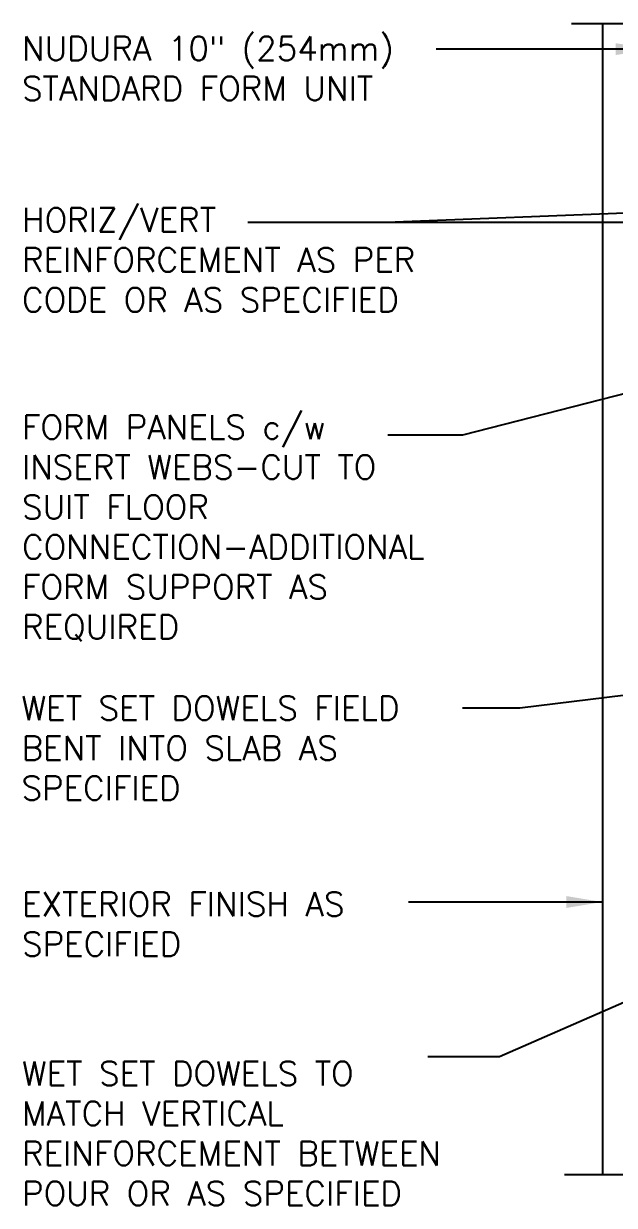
# Model space of a CAD drawing. Header units: inches. Extents: x 327.1 to 422.2, y 123.4 to 189.9.
# Drawn here: x 368.84 to 387.33, y 150.91 to 187.87 of the extents above; entities that cross this region are included whole.
import ezdxf

# ---------------------------------------------------------------- set-up
doc = ezdxf.new("R2010")
doc.units = ezdxf.units.IN
doc.header["$LTSCALE"] = 0.5
doc.header["$MEASUREMENT"] = 0
doc.layers.add('LINE9', color=9, linetype='Continuous')
doc.layers.add('TEXT', color=4, linetype='Continuous')
doc.styles.add('DIM', font='romans.shx', dxfattribs={"width": 0.7})
doc.styles.add('ROMANS', font='romans.shx', dxfattribs={"height": 0.75})
doc.dimstyles.new('ext_12', dxfattribs={"dimscale": 12, "dimtxt": 0.09375, "dimasz": 0.09375, "dimexe": 0.09375, "dimexo": 0.0625, "dimgap": 0.0625, "dimtad": 1, "dimdec": 1, "dimzin": 3, "dimdsep": 46, "dimlunit": 4, "dimtxsty": 'DIM', "dimcen": 0.09, "dimdle": 0.09375, "dimclrt": 4, "dimadec": 0, "dimazin": 0, "dimtfac": 1, "dimtdec": 1, "dimtmove": 2, "dimatfit": 3, "dimfxl": 1, "dimfrac": 2, "dimtolj": 1, "dimtzin": 0, "dimarcsym": 0})

msp = doc.modelspace()

# ---------------------------------------------------------------- linework, layer by layer
at = {"layer": 'LINE9'}
for p, q in [((385.985, 187.867), (394.207, 187.867)), ((386.957, 187.867), (386.957, 151.867)), ((385.766, 151.867), (394.535, 151.867))]:
    msp.add_line(p, q, dxfattribs=at)

# ---------------------------------------------------------------- texts
at = {"layer": 'TEXT', "char_height": 0.75, "style": 'ROMANS'}
for s, insert, width, attachment_point in [('NUDURA 10" (254mm) STANDARD FORM UNIT', (368.792, 186.465), 14.63878, 4), ('HORIZ/VERT REINFORCEMENT AS PER CODE OR AS SPECIFIED', (368.792, 180.478), 14.5082, 4), ('FORM PANELS c/w INSERT WEBS-CUT TO SUIT FLOOR CONNECTION-ADDITIONAL FORM SUPPORT AS REQUIRED', (368.792, 172.088), 14.34197, 4), ('WET SET DOWELS FIELD BENT INTO SLAB AS SPECIFIED', (368.777, 166.833), 13.80847, 1), ('EXTERIOR FINISH AS SPECIFIED', (368.792, 159.705), 11.80755, 4), ('WET SET DOWELS TO MATCH VERTICAL REINFORCEMENT BETWEEN POUR OR AS SPECIFIED', (368.792, 153.157), 14.34197, 4)]:
    msp.add_mtext(s, dxfattribs=dict(at, insert=insert, width=width, attachment_point=attachment_point))

# ---------------------------------------------------------------- leaders
at = {"layer": 'TEXT'}
for points, override in [([(388.502, 187.069), (383.603, 187.069), (381.75, 187.069)], {"dimgap": 0.0625, "dimtad": 0}), ([(397.635, 182.319), (380.196, 181.652), (375.857, 181.652)], {"dimtad": 0}), ([(395.332, 181.652), (378.196, 181.652), (375.857, 181.652)], {"dimtad": 0}), ([(389.174, 176.689), (382.58, 174.995), (380.24, 174.995)], {"dimtad": 0}), ([(397.103, 168.039), (384.377, 166.455), (382.576, 166.455)], {"dimgap": 0.0625, "dimtad": 0}), ([(386.957, 160.394), (380.887, 160.394)], {"dimgap": 0.0625, "dimtad": 0}), ([(393.441, 159.806), (383.736, 155.55), (381.491, 155.55)], {"dimgap": 0.0625, "dimtad": 0})]:
    msp.add_leader(points, dimstyle='ext_12', override=override, dxfattribs=at)

doc.saveas('drawing.dxf')
